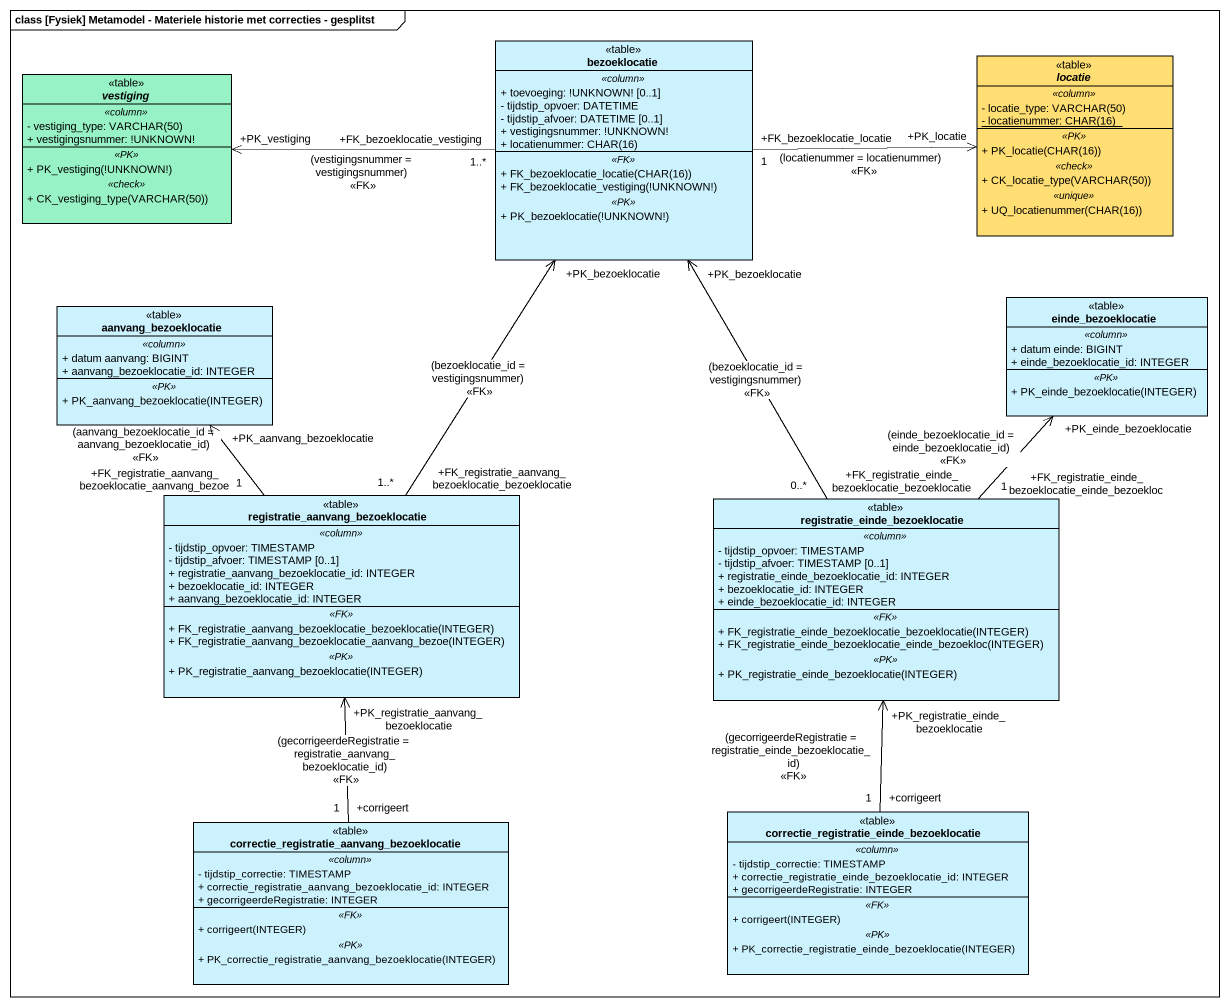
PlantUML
@startuml
mainframe class [Fysiek] Metamodel - Materiele historie met correcties - gesplitst
hide circle
hide empty members
skinparam classAttributeIconSize 0
class bezoeklocatie <<table>> #CCF2FE {
  .. <<column>> ..
  + toevoeging: !UNKNOWN! [0..1]
  - tijdstip_opvoer: DATETIME
  - tijdstip_afvoer: DATETIME [0..1]
  + vestigingsnummer: !UNKNOWN!
  {field} + locatienummer: CHAR(16)
  .. <<FK>> ..
  + FK_bezoeklocatie_locatie(CHAR(16))
  + FK_bezoeklocatie_vestiging(!UNKNOWN!)
  .. <<PK>> ..
  + PK_bezoeklocatie(!UNKNOWN!)
}
abstract class locatie <<table>> #FFDE73 {
  .. <<column>> ..
  {field} - locatie_type: VARCHAR(50)
  {static} {field} - locatienummer: CHAR(16)
  .. <<PK>> ..
  + PK_locatie(CHAR(16))
  .. <<check>> ..
  + CK_locatie_type(VARCHAR(50))
  .. <<unique>> ..
  + UQ_locatienummer(CHAR(16))
}
abstract class vestiging <<table>> #97F3C5 {
  .. <<column>> ..
  {field} - vestiging_type: VARCHAR(50)
  + vestigingsnummer: !UNKNOWN!
  .. <<PK>> ..
  + PK_vestiging(!UNKNOWN!)
  .. <<check>> ..
  + CK_vestiging_type(VARCHAR(50))
}
class aanvang_bezoeklocatie <<table>> #CCF2FE {
  .. <<column>> ..
  + datum aanvang: BIGINT
  + aanvang_bezoeklocatie_id: INTEGER
  .. <<PK>> ..
  + PK_aanvang_bezoeklocatie(INTEGER)
}
class einde_bezoeklocatie <<table>> #CCF2FE {
  .. <<column>> ..
  + datum einde: BIGINT
  + einde_bezoeklocatie_id: INTEGER
  .. <<PK>> ..
  + PK_einde_bezoeklocatie(INTEGER)
}
class "registratie_aanvang_bezoeklocatie" as registratie_aanvang <<table>> #CCF2FE {
  .. <<column>> ..
  - tijdstip_opvoer: TIMESTAMP
  - tijdstip_afvoer: TIMESTAMP [0..1]
  + registratie_aanvang_bezoeklocatie_id: INTEGER
  + bezoeklocatie_id: INTEGER
  + aanvang_bezoeklocatie_id: INTEGER
  .. <<FK>> ..
  + FK_registratie_aanvang_bezoeklocatie_bezoeklocatie(INTEGER)
  + FK_registratie_aanvang_bezoeklocatie_aanvang_bezoe(INTEGER)
  .. <<PK>> ..
  + PK_registratie_aanvang_bezoeklocatie(INTEGER)
}
class "registratie_einde_bezoeklocatie" as registratie_einde <<table>> #CCF2FE {
  .. <<column>> ..
  - tijdstip_opvoer: TIMESTAMP
  - tijdstip_afvoer: TIMESTAMP [0..1]
  + registratie_einde_bezoeklocatie_id: INTEGER
  + bezoeklocatie_id: INTEGER
  + einde_bezoeklocatie_id: INTEGER
  .. <<FK>> ..
  + FK_registratie_einde_bezoeklocatie_bezoeklocatie(INTEGER)
  + FK_registratie_einde_bezoeklocatie_einde_bezoekloc(INTEGER)
  .. <<PK>> ..
  + PK_registratie_einde_bezoeklocatie(INTEGER)
}
class "correctie_registratie_aanvang_bezoeklocatie" as correctie_registratie <<table>> #CCF2FE {
  .. <<column>> ..
  - tijdstip_correctie: TIMESTAMP
  + correctie_registratie_aanvang_bezoeklocatie_id: INTEGER
  + gecorrigeerdeRegistratie: INTEGER
  .. <<FK>> ..
  + corrigeert(INTEGER)
  .. <<PK>> ..
  + PK_correctie_registratie_aanvang_bezoeklocatie(INTEGER)
}
class "correctie_registratie_einde_bezoeklocatie" as correctie_registratie_einde <<table>> #CCF2FE {
  .. <<column>> ..
  - tijdstip_correctie: TIMESTAMP
  + correctie_registratie_einde_bezoeklocatie_id: INTEGER
  + gecorrigeerdeRegistratie: INTEGER
  .. <<FK>> ..
  + corrigeert(INTEGER)
  .. <<PK>> ..
  + PK_correctie_registratie_einde_bezoeklocatie(INTEGER)
}
bezoeklocatie "+FK_bezoeklocatie_locatie\n1" -right-> "+PK_locatie" locatie : (locatienummer = locatienummer)\n<<FK>>
bezoeklocatie "+FK_bezoeklocatie_vestiging\n1..*" -left-> "+PK_vestiging" vestiging : (vestigingsnummer = vestigingsnummer)\n<<FK>>
registratie_aanvang "+FK_registratie_aanvang_bezoeklocatie_bezoeklocatie\n1..*" -up-> "+PK_bezoeklocatie" bezoeklocatie : (bezoeklocatie_id = vestigingsnummer)\n<<FK>>
registratie_aanvang "+FK_registratie_aanvang_bezoeklocatie_aanvang_bezoe\n1" -up-> "+PK_aanvang_bezoeklocatie" aanvang_bezoeklocatie : (aanvang_bezoeklocatie_id = aanvang_bezoeklocatie_id)\n<<FK>>
registratie_einde "+FK_registratie_einde_bezoeklocatie_bezoeklocatie\n0..*" -up-> "+PK_bezoeklocatie" bezoeklocatie : (bezoeklocatie_id = vestigingsnummer)\n<<FK>>
registratie_einde "+FK_registratie_einde_bezoeklocatie_einde_bezoekloc\n1" -up-> "+PK_einde_bezoeklocatie" einde_bezoeklocatie : (einde_bezoeklocatie_id = einde_bezoeklocatie_id)\n<<FK>>
correctie_registratie "+corrigeert\n1" -up-> "+PK_registratie_aanvang_bezoeklocatie" registratie_aanvang : (gecorrigeerdeRegistratie = registratie_aanvang_bezoeklocatie_id)\n<<FK>>
correctie_registratie_einde "+corrigeert\n1" -up-> "+PK_registratie_einde_bezoeklocatie" registratie_einde : (gecorrigeerdeRegistratie = registratie_einde_bezoeklocatie_id)\n<<FK>>
@enduml
